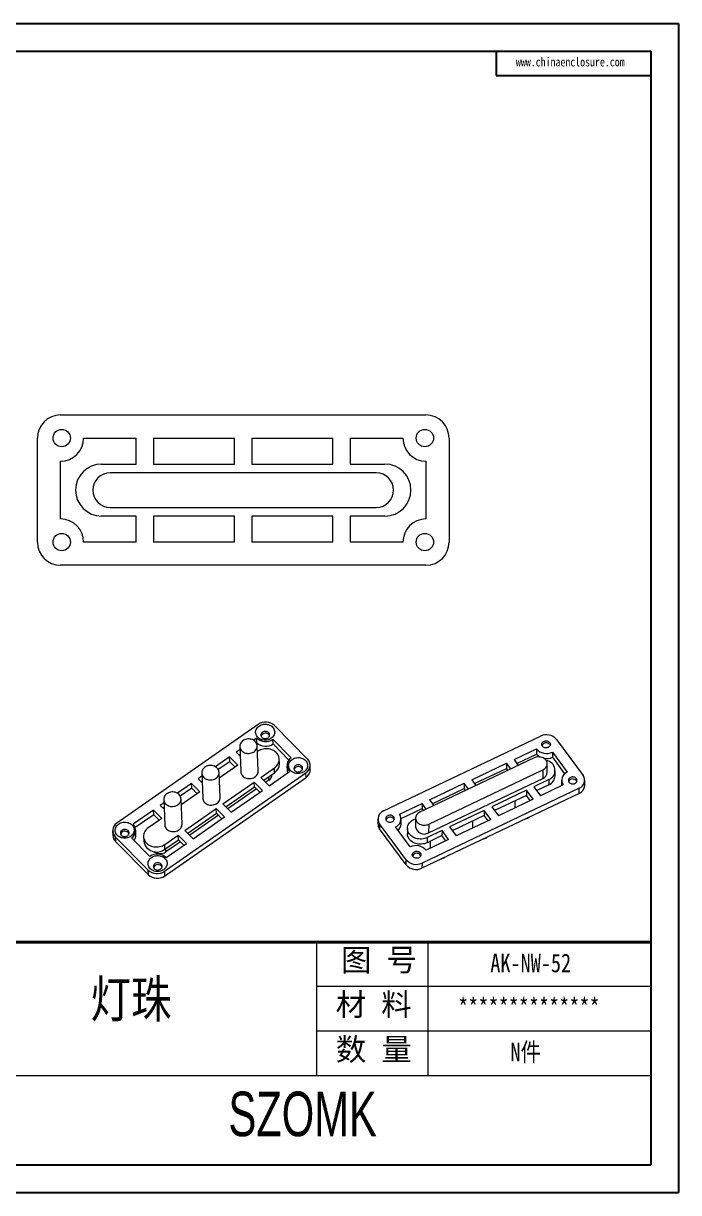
# Model space of a CAD drawing. Header units: inches. Extents: x 1848 to 4019, y 409 to 905.
# Drawn here: x 3962.8 to 4019.4, y 409.6 to 510.8 of the extents above; entities that cross this region are included whole.
import ezdxf

# ---------------------------------------------------------------- set-up
doc = ezdxf.new("R2010")
doc.units = ezdxf.units.IN
doc.layers.add('文字', color=81, linetype='Continuous')
doc.layers.add('粗实线', color=7, linetype='Continuous', lineweight=30)
doc.layers.add('细实线', color=3, linetype='Continuous', lineweight=9)
doc.styles.get("Standard").update_dxf_attribs({"font": 'txt', "bigfont": 'gbcbig.shx'})
doc.styles.add('宋体', font='', dxfattribs={"width": 0.8, "height": 3.5})
doc.styles.add('长仿宋', font='', dxfattribs={"width": 0.7, "height": 4})
doc.styles.get('宋体').set_extended_font_data('SimSun')
doc.styles.get('长仿宋').set_extended_font_data('SimSun')

msp = doc.modelspace()

# ---------------------------------------------------------------- linework, layer by layer
for p, q in [((3876.389, 510.762), (4019.445, 510.762)), ((4019.445, 510.762), (4019.445, 409.611)), ((3880.091, 508.354), (4017.037, 508.354)), ((4003.657, 508.354), (4003.657, 506.263)), ((4017.037, 508.354), (4017.037, 412.02)), ((4003.657, 506.263), (4017.037, 506.263)), ((3880.091, 412.02), (4017.037, 412.02)), ((3876.389, 409.611), (4019.445, 409.611))]:
    msp.add_line(p, q)
at = {"color": 7, "linetype": 'Continuous', "lineweight": 15}
for p, q in [((3966.004, 476.889), (3997.604, 476.889)), ((3964.004, 465.889), (3964.004, 474.889)), ((3968.004, 474.889), (3972.554, 474.889)), ((3972.554, 472.639), (3972.554, 474.889)), ((3974.054, 474.889), (3974.054, 472.639)), ((3974.054, 474.889), (3981.054, 474.889)), ((3981.054, 472.639), (3981.054, 474.889)), ((3982.554, 474.889), (3982.554, 472.639)), ((3982.554, 474.889), (3989.554, 474.889)), ((3989.554, 472.639), (3989.554, 474.889)), ((3991.054, 474.889), (3991.054, 472.639)), ((3991.054, 474.889), (3995.604, 474.889)), ((3999.604, 474.889), (3999.604, 465.889)), ((3966.004, 467.889), (3966.004, 472.889)), ((3969.554, 472.639), (3972.554, 472.639)), ((3974.054, 472.639), (3981.054, 472.639)), ((3982.554, 472.639), (3989.554, 472.639)), ((3991.054, 472.639), (3994.054, 472.639)), ((3997.604, 472.889), (3997.604, 467.889)), ((3993.304, 471.889), (3970.304, 471.889)), ((3970.304, 468.889), (3993.304, 468.889)), ((3972.554, 468.139), (3969.554, 468.139)), ((3972.554, 465.889), (3972.554, 468.139)), ((3974.054, 468.139), (3974.054, 465.889)), ((3981.054, 468.139), (3974.054, 468.139)), ((3981.054, 465.889), (3981.054, 468.139)), ((3989.554, 468.139), (3982.554, 468.139)), ((3982.554, 468.139), (3982.554, 465.889)), ((3989.554, 465.889), (3989.554, 468.139)), ((3994.054, 468.139), (3991.054, 468.139)), ((3991.054, 468.139), (3991.054, 465.889)), ((3972.554, 465.889), (3968.004, 465.889)), ((3981.054, 465.889), (3974.054, 465.889)), ((3989.554, 465.889), (3982.554, 465.889)), ((3995.604, 465.889), (3991.054, 465.889)), ((3997.604, 463.889), (3966.004, 463.889)), ((3983.101, 450.115), (3970.876, 441.583)), ((3987.357, 447.123), (3984.508, 450.013)), ((3981.502, 448.205), (3981.585, 446.028)), ((3982.961, 448.933), (3982.694, 448.747)), ((3982.976, 448.525), (3982.937, 448.497)), ((3982.976, 448.525), (3982.961, 448.933)), ((3983.084, 446.086), (3983.001, 448.262)), ((3985.95, 447.225), (3984.368, 448.831)), ((3984.383, 448.423), (3984.368, 448.831)), ((3985.75, 447.037), (3984.383, 448.423)), ((3993.937, 442.632), (4007.517, 449.103)), ((4008.887, 448.819), (4011.188, 445.698)), ((3980.62, 447.299), (3979.405, 446.452)), ((3980.62, 447.299), (3981.332, 446.577)), ((3980.636, 446.891), (3980.62, 447.299)), ((3981.513, 447.922), (3981.2, 447.704)), ((3981.534, 447.366), (3981.2, 447.704)), ((3981.528, 447.514), (3981.445, 447.456)), ((3983.073, 447.792), (3983.02, 447.755)), ((3984.925, 446.704), (3984.91, 447.113)), ((4006.952, 447.23), (3997.068, 442.52)), ((4005.213, 447.068), (4007.169, 448)), ((4005.455, 446.74), (4007.165, 447.555)), ((4007.169, 448), (4007.165, 447.555)), ((4008.539, 447.716), (4008.536, 447.271)), ((4008.536, 447.271), (4009.593, 445.837)), ((4008.539, 447.716), (4009.817, 445.982)), ((3980.636, 446.891), (3979.648, 446.202)), ((3981.332, 446.577), (3979.732, 445.46)), ((3980.636, 446.891), (3981.103, 446.417)), ((3983.337, 445.537), (3984.498, 446.347)), ((3984.513, 445.939), (3984.498, 446.347)), ((3985.584, 446.545), (3985.6, 446.137)), ((3987.598, 446.213), (3987.583, 446.621)), ((3997.835, 441.479), (4007.719, 446.189)), ((4001.56, 445.327), (4004.569, 446.761)), ((4001.802, 444.999), (4004.565, 446.316)), ((4004.569, 446.761), (4004.565, 446.316)), ((4004.688, 446.151), (4004.565, 446.316)), ((4004.932, 446.267), (4004.569, 446.761)), ((4005.213, 447.068), (4005.577, 446.574)), ((4007.719, 446.189), (4007.714, 445.448)), ((4008.08, 445.963), (4008.085, 446.704)), ((4008.774, 445.67), (4008.777, 446.114)), ((3974.991, 437.409), (3987.217, 445.941)), ((3975.006, 437.001), (3987.232, 445.533)), ((3978.224, 445.627), (3977.912, 445.409)), ((3978.246, 445.071), (3977.912, 445.409)), ((3978.24, 445.219), (3978.156, 445.161)), ((3978.213, 445.91), (3978.297, 443.733)), ((3979.796, 443.791), (3979.712, 445.967)), ((3980.048, 443.242), (3982.757, 445.132)), ((3982.757, 445.132), (3983.469, 444.41)), ((3982.772, 444.724), (3982.757, 445.132)), ((3984.049, 444.815), (3983.337, 445.537)), ((3983.582, 445.289), (3984.513, 445.939)), ((3984.012, 445.297), (3983.752, 445.116)), ((3984.049, 444.815), (3985.81, 446.043)), ((3987.232, 445.533), (3987.217, 445.941)), ((3997.83, 440.738), (4007.714, 445.448)), ((4001.56, 445.327), (4001.924, 444.834)), ((4008.228, 445.342), (4006.938, 444.728)), ((4008.228, 445.342), (4008.224, 444.897)), ((4009.328, 445.296), (4009.325, 444.851)), ((4011.325, 444.837), (4011.328, 445.282)), ((3977.331, 445.004), (3976.117, 444.157)), ((3977.347, 444.596), (3976.359, 443.907)), ((3978.044, 444.282), (3976.443, 443.165)), ((3977.331, 445.004), (3978.044, 444.282)), ((3977.347, 444.596), (3977.331, 445.004)), ((3977.347, 444.596), (3977.815, 444.122)), ((3980.293, 442.994), (3982.772, 444.724)), ((3982.943, 444.551), (3980.464, 442.821)), ((3980.761, 442.52), (3983.469, 444.41)), ((3982.772, 444.724), (3983.24, 444.25)), ((4010.836, 444.151), (3997.256, 437.68)), ((4010.839, 444.595), (3997.26, 438.124)), ((3997.908, 443.587), (4000.916, 445.02)), ((3998.149, 443.259), (4000.913, 444.576)), ((4000.916, 445.02), (4000.913, 444.576)), ((4001.035, 444.41), (4000.913, 444.576)), ((4001.28, 444.527), (4000.916, 445.02)), ((4006.294, 444.42), (4003.286, 442.987)), ((4006.294, 444.42), (4006.291, 443.976)), ((4006.869, 443.64), (4006.294, 444.42)), ((4006.938, 444.728), (4007.513, 443.947)), ((4008.224, 444.897), (4007.18, 444.4)), ((4009.469, 444.879), (4007.513, 443.947)), ((4009.325, 444.851), (4009.326, 444.811)), ((4010.836, 444.151), (4010.839, 444.595)), ((3974.936, 443.332), (3974.623, 443.114)), ((3974.957, 442.776), (3974.623, 443.114)), ((3974.925, 443.615), (3975.008, 441.438)), ((3976.507, 441.496), (3976.424, 443.672)), ((3980.761, 442.52), (3980.048, 443.242)), ((3995.308, 442.348), (3997.263, 443.28)), ((3997.263, 443.28), (3997.26, 442.835)), ((3997.627, 442.786), (3997.263, 443.28)), ((3997.908, 443.587), (3998.271, 443.093)), ((4006.291, 443.976), (4003.527, 442.659)), ((4006.869, 443.64), (4003.861, 442.207)), ((4005.278, 443.493), (4005.274, 442.88)), ((4006.624, 443.524), (4006.291, 443.976)), ((3974.043, 442.709), (3972.282, 441.481)), ((3974.058, 442.301), (3972.467, 441.191)), ((3974.043, 442.709), (3974.755, 441.987)), ((3974.058, 442.301), (3974.043, 442.709)), ((3974.058, 442.301), (3974.526, 441.827)), ((3974.951, 442.924), (3974.868, 442.866)), ((3976.76, 440.947), (3979.468, 442.837)), ((3977.005, 440.699), (3979.484, 442.429)), ((3979.654, 442.256), (3977.175, 440.526)), ((3977.472, 440.225), (3980.18, 442.115)), ((3979.468, 442.837), (3980.18, 442.115)), ((3979.484, 442.429), (3979.468, 442.837)), ((3979.484, 442.429), (3979.951, 441.955)), ((3995.447, 441.971), (3997.26, 442.835)), ((3997.382, 442.669), (3997.26, 442.835)), ((4002.641, 442.68), (3999.633, 441.246)), ((4002.638, 442.235), (3999.874, 440.918)), ((4002.641, 442.68), (4002.638, 442.235)), ((4002.971, 441.783), (4002.638, 442.235)), ((4003.216, 441.9), (4002.641, 442.68)), ((4003.286, 442.987), (4003.861, 442.207)), ((3974.755, 441.987), (3973.594, 441.177)), ((3993.448, 441.945), (3993.445, 441.501)), ((3993.589, 441.529), (3993.586, 441.084)), ((3995.886, 437.963), (3993.586, 441.084)), ((3995.889, 438.408), (3993.589, 441.529)), ((3996.237, 439.511), (3994.959, 441.245)), ((3995.445, 441.487), (3995.448, 441.931)), ((3995.999, 441.113), (3995.996, 440.668)), ((3996.549, 441.885), (3996.701, 441.958)), ((3996.701, 442.005), (3996.696, 441.264)), ((3997.835, 441.479), (3997.83, 440.738)), ((3999.633, 441.246), (4000.208, 440.466)), ((4003.216, 441.9), (4000.208, 440.466)), ((4001.625, 441.753), (4001.621, 441.139)), ((3970.509, 440.903), (3970.525, 440.495)), ((3970.735, 440.401), (3973.584, 437.511)), ((3970.735, 440.401), (3970.75, 439.993)), ((3972.142, 440.299), (3973.725, 438.693)), ((3972.524, 440.571), (3972.508, 440.979)), ((3973.182, 440.412), (3973.198, 440.004)), ((3975.019, 439.732), (3976.18, 440.542)), ((3975.034, 439.324), (3976.195, 440.134)), ((3976.18, 440.542), (3976.892, 439.82)), ((3976.195, 440.134), (3976.18, 440.542)), ((3976.195, 440.134), (3976.663, 439.66)), ((3977.472, 440.225), (3976.76, 440.947)), ((3999.563, 440.159), (3997.608, 439.227)), ((3998.985, 440.495), (3997.696, 439.88)), ((3997.699, 440.325), (3997.696, 439.88)), ((3998.988, 440.939), (3997.699, 440.325)), ((3997.972, 440.012), (3997.968, 439.399)), ((3998.988, 440.939), (3998.985, 440.495)), ((3999.318, 440.042), (3998.985, 440.495)), ((3999.563, 440.159), (3998.988, 440.939)), ((3970.75, 439.993), (3973.599, 437.103)), ((3975.034, 439.324), (3975.019, 439.732)), ((3976.366, 439.961), (3975.113, 439.087)), ((3975.131, 438.591), (3976.892, 439.82)), ((3995.886, 437.963), (3995.889, 438.408)), ((3997.26, 438.124), (3997.256, 437.68)), ((3973.599, 437.103), (3973.584, 437.511)), ((3974.991, 437.409), (3975.006, 437.001))]:
    msp.add_line(p, q, dxfattribs=at)
at = {"color": 8, "linetype": 'Continuous', "lineweight": 15}
for p, q in [((3984.012, 445.297), (3984.001, 445.581)), ((3975.113, 439.087), (3975.102, 439.371))]:
    msp.add_line(p, q, dxfattribs=at)
at = {"color": 7, "linetype": 'Continuous', "lineweight": 15, "flags": 128}
for points in [[(3984.334, 449.891), (3984.397, 449.818), (3984.448, 449.739), (3984.485, 449.655), (3984.51, 449.567), (3984.52, 449.477), (3984.517, 449.386), (3984.499, 449.297), (3984.467, 449.21), (3984.423, 449.127), (3984.366, 449.049), (3984.297, 448.979), (3984.218, 448.916), (3984.13, 448.862), (3984.035, 448.819), (3983.934, 448.786), (3983.829, 448.764), (3983.722, 448.754), (3983.614, 448.756), (3983.507, 448.77), (3983.404, 448.795), (3983.306, 448.832), (3983.214, 448.878), (3983.131, 448.935), (3983.057, 449), (3982.995, 449.073), (3982.944, 449.153), (3982.906, 449.237), (3982.882, 449.325), (3982.871, 449.415), (3982.875, 449.505), (3982.893, 449.595), (3982.924, 449.682), (3982.969, 449.765), (3983.026, 449.842), (3983.095, 449.913), (3983.174, 449.976), (3983.261, 450.029), (3983.357, 450.073), (3983.458, 450.106), (3983.563, 450.127), (3983.67, 450.137), (3983.778, 450.135), (3983.884, 450.122), (3983.988, 450.097), (3984.086, 450.06), (3984.177, 450.013), (3984.261, 449.957), (3984.334, 449.891)], [(3983.995, 449.404), (3983.943, 449.447), (3983.882, 449.48), (3983.815, 449.503), (3983.742, 449.514), (3983.669, 449.514), (3983.597, 449.501), (3983.529, 449.477), (3983.468, 449.442), (3983.416, 449.398), (3983.375, 449.346), (3983.347, 449.289), (3983.332, 449.228), (3983.332, 449.166), (3983.346, 449.106), (3983.374, 449.049), (3983.415, 448.999), (3983.467, 448.955), (3983.528, 448.922), (3983.596, 448.899), (3983.668, 448.888), (3983.741, 448.888), (3983.813, 448.901), (3983.881, 448.925), (3983.943, 448.96), (3983.995, 449.004), (3984.036, 449.056), (3984.064, 449.113), (3984.078, 449.174), (3984.078, 449.236), (3984.064, 449.296), (3984.036, 449.353), (3983.995, 449.404)], [(3982.832, 448.639), (3982.762, 448.7), (3982.682, 448.754), (3982.595, 448.797), (3982.501, 448.83), (3982.402, 448.852), (3982.301, 448.862), (3982.198, 448.861), (3982.097, 448.848), (3981.998, 448.823), (3981.905, 448.788), (3981.817, 448.742), (3981.738, 448.686), (3981.669, 448.623), (3981.61, 448.552), (3981.563, 448.475), (3981.529, 448.394), (3981.508, 448.309), (3981.502, 448.223), (3981.509, 448.138), (3981.53, 448.054), (3981.565, 447.974), (3981.612, 447.898), (3981.671, 447.829), (3981.741, 447.767), (3981.821, 447.714), (3981.908, 447.67), (3982.002, 447.637), (3982.101, 447.616), (3982.202, 447.605), (3982.305, 447.607), (3982.406, 447.62), (3982.505, 447.644), (3982.598, 447.68), (3982.686, 447.725), (3982.765, 447.781), (3982.834, 447.844), (3982.893, 447.915), (3982.94, 447.992), (3982.974, 448.074), (3982.995, 448.158), (3983.001, 448.244), (3982.994, 448.329), (3982.973, 448.413), (3982.938, 448.494), (3982.891, 448.569), (3982.832, 448.639)], [(4007.663, 448.235), (4007.632, 448.289), (4007.614, 448.347), (4007.611, 448.406), (4007.622, 448.464), (4007.647, 448.52), (4007.685, 448.57), (4007.734, 448.614), (4007.793, 448.649), (4007.86, 448.674), (4007.931, 448.688), (4008.005, 448.69), (4008.077, 448.681), (4008.147, 448.661), (4008.209, 448.63), (4008.264, 448.59), (4008.307, 448.542), (4008.339, 448.489), (4008.356, 448.431), (4008.359, 448.372), (4008.348, 448.314), (4008.323, 448.258), (4008.285, 448.207), (4008.236, 448.164), (4008.177, 448.129), (4008.11, 448.104), (4008.039, 448.09), (4007.965, 448.087), (4007.893, 448.096), (4007.824, 448.117), (4007.761, 448.147), (4007.706, 448.188), (4007.663, 448.235)], [(4008.306, 448.365), (4008.337, 448.311), (4008.343, 448.297)], [(3984.498, 446.347), (3984.591, 446.42), (3984.674, 446.5), (3984.745, 446.588), (3984.805, 446.682), (3984.852, 446.781), (3984.885, 446.884), (3984.905, 446.988), (3984.91, 447.094), (3984.902, 447.2), (3984.879, 447.303), (3984.842, 447.404), (3984.793, 447.501), (3984.73, 447.592), (3984.656, 447.677), (3984.571, 447.754), (3984.476, 447.823), (3984.372, 447.882), (3984.261, 447.93), (3984.144, 447.968), (3984.022, 447.995), (3983.897, 448.01), (3983.771, 448.013), (3983.646, 448.004), (3983.522, 447.984), (3983.401, 447.952), (3983.285, 447.909), (3983.175, 447.855), (3983.073, 447.792)], [(3987.183, 447.002), (3987.246, 446.929), (3987.297, 446.85), (3987.334, 446.765), (3987.359, 446.677), (3987.369, 446.587), (3987.366, 446.497), (3987.348, 446.407), (3987.316, 446.32), (3987.272, 446.237), (3987.215, 446.16), (3987.146, 446.089), (3987.067, 446.027), (3986.979, 445.973), (3986.884, 445.929), (3986.783, 445.896), (3986.678, 445.875), (3986.571, 445.865), (3986.463, 445.867), (3986.356, 445.88), (3986.253, 445.906), (3986.155, 445.942), (3986.063, 445.989), (3985.98, 446.045), (3985.906, 446.111), (3985.844, 446.184), (3985.793, 446.263), (3985.755, 446.347), (3985.731, 446.435), (3985.72, 446.525), (3985.724, 446.616), (3985.742, 446.705), (3985.773, 446.792), (3985.818, 446.875), (3985.875, 446.953), (3985.944, 447.023), (3986.022, 447.086), (3986.11, 447.14), (3986.206, 447.183), (3986.307, 447.216), (3986.412, 447.238), (3986.519, 447.248), (3986.627, 447.246), (3986.733, 447.232), (3986.836, 447.207), (3986.935, 447.171), (3987.026, 447.124), (3987.11, 447.067), (3987.183, 447.002)], [(4007.719, 446.189), (4007.803, 446.236), (4007.878, 446.291), (4007.944, 446.355), (4007.998, 446.425), (4008.04, 446.5), (4008.068, 446.579), (4008.083, 446.66), (4008.084, 446.743), (4008.071, 446.825), (4008.044, 446.904), (4008.005, 446.98), (4007.952, 447.051), (4007.888, 447.116), (4007.814, 447.173), (4007.731, 447.221), (4007.641, 447.26), (4007.545, 447.289), (4007.445, 447.307), (4007.343, 447.313), (4007.241, 447.309), (4007.14, 447.293), (4007.043, 447.267), (4006.952, 447.23)], [(3979.543, 446.344), (3979.473, 446.405), (3979.394, 446.459), (3979.306, 446.502), (3979.212, 446.535), (3979.113, 446.557), (3979.012, 446.567), (3978.91, 446.566), (3978.808, 446.553), (3978.71, 446.528), (3978.616, 446.493), (3978.529, 446.447), (3978.45, 446.391), (3978.38, 446.328), (3978.321, 446.257), (3978.274, 446.18), (3978.24, 446.099), (3978.22, 446.014), (3978.213, 445.928), (3978.22, 445.843), (3978.241, 445.759), (3978.276, 445.679), (3978.323, 445.603), (3978.383, 445.534), (3978.453, 445.472), (3978.532, 445.419), (3978.62, 445.375), (3978.714, 445.342), (3978.812, 445.321), (3978.914, 445.31), (3979.016, 445.312), (3979.118, 445.325), (3979.216, 445.349), (3979.31, 445.385), (3979.397, 445.431), (3979.476, 445.486), (3979.546, 445.549), (3979.605, 445.62), (3979.652, 445.697), (3979.686, 445.779), (3979.706, 445.863), (3979.713, 445.949), (3979.705, 446.034), (3979.684, 446.118), (3979.65, 446.199), (3979.603, 446.274), (3979.543, 446.344)], [(3981.585, 446.028), (3981.592, 445.961), (3981.613, 445.877), (3981.648, 445.797), (3981.695, 445.721), (3981.754, 445.652), (3981.824, 445.59), (3981.904, 445.537), (3981.992, 445.494), (3982.086, 445.461), (3982.184, 445.439), (3982.286, 445.429), (3982.388, 445.43), (3982.489, 445.443), (3982.588, 445.468), (3982.681, 445.503), (3982.769, 445.549), (3982.848, 445.604), (3982.918, 445.668), (3982.976, 445.739), (3983.023, 445.816), (3983.057, 445.897), (3983.078, 445.982), (3983.085, 446.067), (3983.084, 446.086)], [(3986.844, 446.514), (3986.792, 446.557), (3986.731, 446.591), (3986.664, 446.614), (3986.591, 446.625), (3986.518, 446.624), (3986.446, 446.611), (3986.378, 446.587), (3986.317, 446.552), (3986.265, 446.508), (3986.224, 446.456), (3986.196, 446.399), (3986.181, 446.339), (3986.181, 446.277), (3986.195, 446.217), (3986.223, 446.16), (3986.264, 446.109), (3986.316, 446.066), (3986.377, 446.032), (3986.445, 446.009), (3986.517, 445.998), (3986.59, 445.999), (3986.662, 446.011), (3986.73, 446.036), (3986.792, 446.071), (3986.844, 446.115), (3986.885, 446.166), (3986.913, 446.224), (3986.927, 446.284), (3986.927, 446.346), (3986.913, 446.406), (3986.885, 446.463), (3986.844, 446.514)], [(4009.963, 445.115), (4010.006, 445.067), (4010.061, 445.027), (4010.124, 444.996), (4010.193, 444.976), (4010.265, 444.967), (4010.339, 444.969), (4010.41, 444.983), (4010.477, 445.008), (4010.536, 445.043), (4010.586, 445.087), (4010.624, 445.137), (4010.649, 445.193), (4010.66, 445.251), (4010.656, 445.311), (4010.639, 445.368), (4010.607, 445.422), (4010.564, 445.47), (4010.51, 445.51), (4010.447, 445.54), (4010.378, 445.561), (4010.305, 445.57), (4010.231, 445.567), (4010.16, 445.553), (4010.094, 445.528), (4010.034, 445.493), (4009.985, 445.45), (4009.947, 445.399), (4009.922, 445.344), (4009.911, 445.285), (4009.914, 445.226), (4009.932, 445.168), (4009.963, 445.115)], [(4010.606, 445.244), (4010.637, 445.19), (4010.643, 445.177)], [(3976.255, 444.049), (3976.185, 444.11), (3976.105, 444.164), (3976.017, 444.207), (3975.923, 444.24), (3975.825, 444.262), (3975.723, 444.272), (3975.621, 444.271), (3975.52, 444.258), (3975.421, 444.233), (3975.327, 444.198), (3975.24, 444.152), (3975.161, 444.096), (3975.091, 444.033), (3975.033, 443.962), (3974.986, 443.885), (3974.952, 443.804), (3974.931, 443.719), (3974.924, 443.633), (3974.932, 443.548), (3974.953, 443.464), (3974.987, 443.384), (3975.035, 443.308), (3975.094, 443.239), (3975.164, 443.177), (3975.244, 443.124), (3975.331, 443.08), (3975.425, 443.047), (3975.524, 443.026), (3975.625, 443.015), (3975.728, 443.017), (3975.829, 443.03), (3975.927, 443.054), (3976.021, 443.09), (3976.108, 443.136), (3976.188, 443.191), (3976.257, 443.254), (3976.316, 443.325), (3976.363, 443.402), (3976.397, 443.484), (3976.417, 443.568), (3976.424, 443.654), (3976.417, 443.739), (3976.396, 443.823), (3976.361, 443.904), (3976.314, 443.979), (3976.255, 444.049)], [(3978.297, 443.733), (3978.304, 443.666), (3978.325, 443.582), (3978.359, 443.502), (3978.406, 443.426), (3978.466, 443.357), (3978.536, 443.295), (3978.615, 443.242), (3978.703, 443.199), (3978.797, 443.166), (3978.896, 443.144), (3978.997, 443.134), (3979.099, 443.135), (3979.201, 443.148), (3979.299, 443.173), (3979.393, 443.208), (3979.48, 443.254), (3979.559, 443.309), (3979.629, 443.373), (3979.688, 443.444), (3979.735, 443.521), (3979.769, 443.602), (3979.789, 443.687), (3979.796, 443.772), (3979.796, 443.791)], [(3994.813, 442.112), (3994.77, 442.16), (3994.716, 442.2), (3994.653, 442.231), (3994.584, 442.251), (3994.511, 442.26), (3994.437, 442.258), (3994.366, 442.244), (3994.299, 442.219), (3994.24, 442.184), (3994.191, 442.14), (3994.153, 442.09), (3994.128, 442.034), (3994.117, 441.975), (3994.12, 441.916), (3994.138, 441.859), (3994.169, 441.805), (3994.212, 441.757), (3994.267, 441.717), (3994.33, 441.687), (3994.399, 441.666), (3994.471, 441.657), (3994.545, 441.66), (3994.616, 441.674), (3994.683, 441.699), (3994.742, 441.734), (3994.792, 441.777), (3994.83, 441.828), (3994.855, 441.883), (3994.866, 441.942), (3994.862, 442.001), (3994.845, 442.059), (3994.813, 442.112)], [(3997.068, 442.52), (3996.984, 442.473), (3996.908, 442.417), (3996.843, 442.354), (3996.789, 442.284), (3996.747, 442.209), (3996.719, 442.13), (3996.704, 442.048), (3996.703, 441.966), (3996.716, 441.884), (3996.742, 441.804), (3996.782, 441.728), (3996.834, 441.657), (3996.898, 441.593), (3996.972, 441.536), (3997.055, 441.487), (3997.146, 441.449), (3997.242, 441.42), (3997.342, 441.402), (3997.444, 441.395), (3997.546, 441.4), (3997.647, 441.416), (3997.743, 441.442), (3997.835, 441.479)], [(3972.186, 441.413), (3972.248, 441.34), (3972.299, 441.261), (3972.337, 441.177), (3972.361, 441.089), (3972.372, 440.999), (3972.368, 440.908), (3972.35, 440.819), (3972.319, 440.732), (3972.274, 440.649), (3972.217, 440.571), (3972.149, 440.501), (3972.07, 440.438), (3971.982, 440.385), (3971.887, 440.341), (3971.786, 440.308), (3971.681, 440.286), (3971.573, 440.276), (3971.465, 440.278), (3971.359, 440.292), (3971.256, 440.317), (3971.157, 440.354), (3971.066, 440.4), (3970.983, 440.457), (3970.909, 440.522), (3970.846, 440.595), (3970.796, 440.675), (3970.758, 440.759), (3970.733, 440.847), (3970.723, 440.937), (3970.727, 441.027), (3970.744, 441.117), (3970.776, 441.204), (3970.821, 441.287), (3970.878, 441.364), (3970.946, 441.435), (3971.025, 441.498), (3971.113, 441.551), (3971.208, 441.595), (3971.309, 441.628), (3971.414, 441.649), (3971.522, 441.659), (3971.629, 441.657), (3971.736, 441.644), (3971.839, 441.619), (3971.937, 441.582), (3972.029, 441.535), (3972.112, 441.479), (3972.186, 441.413)], [(3971.847, 440.926), (3971.795, 440.969), (3971.734, 441.002), (3971.666, 441.025), (3971.594, 441.036), (3971.521, 441.036), (3971.448, 441.023), (3971.38, 440.999), (3971.319, 440.964), (3971.267, 440.92), (3971.226, 440.868), (3971.198, 440.811), (3971.184, 440.75), (3971.184, 440.688), (3971.198, 440.628), (3971.226, 440.571), (3971.267, 440.521), (3971.318, 440.477), (3971.379, 440.444), (3971.447, 440.421), (3971.519, 440.41), (3971.593, 440.41), (3971.665, 440.423), (3971.733, 440.447), (3971.794, 440.482), (3971.846, 440.526), (3971.887, 440.578), (3971.915, 440.635), (3971.93, 440.696), (3971.93, 440.758), (3971.916, 440.818), (3971.888, 440.875), (3971.847, 440.926)], [(3973.594, 441.177), (3973.501, 441.104), (3973.419, 441.024), (3973.347, 440.936), (3973.287, 440.842), (3973.24, 440.743), (3973.207, 440.641), (3973.187, 440.536), (3973.182, 440.43), (3973.191, 440.325), (3973.213, 440.221), (3973.25, 440.12), (3973.299, 440.023), (3973.362, 439.932), (3973.436, 439.847), (3973.521, 439.77), (3973.616, 439.702), (3973.72, 439.643), (3973.831, 439.594), (3973.948, 439.556), (3974.07, 439.529), (3974.195, 439.514), (3974.321, 439.511), (3974.447, 439.52), (3974.571, 439.54), (3974.691, 439.572), (3974.807, 439.615), (3974.917, 439.669), (3975.019, 439.732)], [(3975.008, 441.438), (3975.015, 441.371), (3975.036, 441.287), (3975.071, 441.207), (3975.118, 441.131), (3975.177, 441.062), (3975.247, 441), (3975.327, 440.947), (3975.414, 440.904), (3975.508, 440.871), (3975.607, 440.849), (3975.708, 440.839), (3975.811, 440.84), (3975.912, 440.853), (3976.011, 440.878), (3976.104, 440.913), (3976.192, 440.959), (3976.271, 441.014), (3976.34, 441.078), (3976.399, 441.149), (3976.446, 441.226), (3976.48, 441.307), (3976.501, 441.392), (3976.507, 441.477), (3976.507, 441.496)], [(3994.812, 441.934), (3994.843, 441.881), (3994.849, 441.867)], [(3997.699, 440.325), (3997.587, 440.278), (3997.469, 440.242), (3997.347, 440.216), (3997.222, 440.202), (3997.096, 440.199), (3996.971, 440.208), (3996.847, 440.227), (3996.726, 440.258), (3996.611, 440.3), (3996.502, 440.351), (3996.401, 440.412), (3996.309, 440.482), (3996.227, 440.56), (3996.157, 440.644), (3996.099, 440.734), (3996.053, 440.829), (3996.021, 440.928), (3996.003, 441.028), (3995.999, 441.13), (3996.009, 441.231), (3996.034, 441.331), (3996.071, 441.428), (3996.123, 441.52), (3996.186, 441.608), (3996.262, 441.689), (3996.348, 441.763), (3996.444, 441.829), (3996.549, 441.885)], [(3971.922, 440.655), (3971.894, 440.711), (3971.853, 440.762)], [(3997.696, 439.88), (3997.584, 439.833), (3997.466, 439.797), (3997.344, 439.772), (3997.219, 439.758), (3997.093, 439.755), (3996.967, 439.763), (3996.844, 439.783), (3996.723, 439.814), (3996.608, 439.855), (3996.499, 439.907), (3996.398, 439.968), (3996.306, 440.038), (3996.224, 440.115), (3996.154, 440.2), (3996.096, 440.29), (3996.05, 440.385), (3996.018, 440.483), (3996, 440.584), (3995.996, 440.668)], [(3997.114, 438.992), (3997.145, 438.938), (3997.162, 438.88), (3997.166, 438.821), (3997.155, 438.763), (3997.13, 438.707), (3997.092, 438.657), (3997.042, 438.613), (3996.983, 438.578), (3996.916, 438.553), (3996.845, 438.539), (3996.772, 438.536), (3996.699, 438.546), (3996.63, 438.566), (3996.567, 438.597), (3996.513, 438.637), (3996.469, 438.684), (3996.438, 438.738), (3996.42, 438.796), (3996.417, 438.855), (3996.428, 438.913), (3996.453, 438.969), (3996.491, 439.02), (3996.54, 439.063), (3996.6, 439.098), (3996.666, 439.123), (3996.738, 439.137), (3996.811, 439.14), (3996.884, 439.131), (3996.953, 439.11), (3997.016, 439.079), (3997.07, 439.039), (3997.114, 438.992)], [(3975.035, 438.524), (3975.097, 438.451), (3975.148, 438.372), (3975.186, 438.287), (3975.21, 438.199), (3975.221, 438.109), (3975.217, 438.019), (3975.199, 437.929), (3975.168, 437.842), (3975.123, 437.759), (3975.066, 437.682), (3974.997, 437.611), (3974.919, 437.549), (3974.831, 437.495), (3974.736, 437.451), (3974.635, 437.418), (3974.529, 437.397), (3974.422, 437.387), (3974.314, 437.389), (3974.208, 437.402), (3974.105, 437.428), (3974.006, 437.464), (3973.915, 437.511), (3973.832, 437.567), (3973.758, 437.633), (3973.695, 437.706), (3973.645, 437.785), (3973.607, 437.869), (3973.582, 437.957), (3973.572, 438.047), (3973.576, 438.138), (3973.593, 438.227), (3973.625, 438.314), (3973.669, 438.397), (3973.727, 438.475), (3973.795, 438.545), (3973.874, 438.608), (3973.962, 438.662), (3974.057, 438.705), (3974.158, 438.738), (3974.263, 438.76), (3974.371, 438.77), (3974.478, 438.768), (3974.585, 438.754), (3974.688, 438.729), (3974.786, 438.693), (3974.878, 438.646), (3974.961, 438.589), (3975.035, 438.524)], [(3974.696, 438.036), (3974.644, 438.079), (3974.583, 438.113), (3974.515, 438.136), (3974.443, 438.147), (3974.369, 438.146), (3974.297, 438.133), (3974.229, 438.109), (3974.168, 438.074), (3974.116, 438.03), (3974.075, 437.978), (3974.047, 437.921), (3974.033, 437.861), (3974.033, 437.799), (3974.047, 437.739), (3974.075, 437.682), (3974.116, 437.631), (3974.167, 437.588), (3974.228, 437.554), (3974.296, 437.531), (3974.368, 437.52), (3974.442, 437.521), (3974.514, 437.534), (3974.582, 437.558), (3974.643, 437.593), (3974.695, 437.637), (3974.736, 437.688), (3974.764, 437.746), (3974.779, 437.806), (3974.779, 437.868), (3974.765, 437.928), (3974.737, 437.985), (3974.696, 438.036)], [(3997.112, 438.814), (3997.144, 438.76), (3997.149, 438.747)], [(3974.702, 437.873), (3974.743, 437.822), (3974.771, 437.766)]]:
    msp.add_lwpolyline(points, dxfattribs=at)
at = {"color": 7, "linetype": 'Continuous', "lineweight": 15}
for centre in [(3966.104, 474.889), (3997.504, 474.889), (3966.104, 465.889), (3997.504, 465.889)]:
    msp.add_circle(centre, 0.75, dxfattribs=at)
for centre, radius, start, end in [((3966.004, 474.889), 2, 90, 180), ((3997.604, 474.889), 2, 0, 90), ((3966.004, 474.889), 2, 270, 0), ((3997.604, 474.889), 2, 180, 270), ((3969.554, 470.389), 2.25, 90, 270), ((3994.054, 470.389), 2.25, 270, 90), ((3970.304, 470.389), 1.5, 90, 270), ((3993.304, 470.389), 1.5, 270, 90), ((3966.004, 465.889), 2, 0, 90), ((3997.604, 465.889), 2, 90, 180), ((3966.004, 465.889), 2, 180, 270), ((3997.604, 465.889), 2, 270, 0), ((3983.741, 449.189), 1.126, 47.05024, 124.64612), ((3983.714, 448.967), 0.393, 24.97397, 159.40234), ((4008.02, 448.082), 1.138, 40.36218, 116.23251), ((3983.728, 449.755), 1.124, 226.99124, 304.70513), ((3983.743, 449.347), 1.124, 226.99124, 304.70513), ((4007.987, 448.108), 0.409, 38.72927, 151.7178), ((3986.347, 446.579), 0.758, 121.51422, 224.91212), ((3986.822, 446.588), 0.758, 301.42165, 45.00468), ((4007.897, 448.107), 0.916, 217.03468, 241.00794), ((4008.036, 448.737), 1.138, 220.36218, 296.23251), ((4008.028, 448.364), 1.205, 259.29283, 294.95241), ((3984.03, 446.693), 0.895, 302.66832, 0.74995), ((3986.311, 446.165), 0.712, 182.22792, 199.65239), ((3986.563, 446.078), 0.393, 24.97397, 159.40234), ((3986.799, 446.205), 0.799, 302.80778, 0.6105), ((4007.901, 446.133), 0.856, 292.44234, 83.10714), ((3983.678, 445.807), 0.609, 303.19776, 357.56903), ((4007.491, 445.995), 0.59, 292.15895, 356.93427), ((4007.891, 445.716), 0.884, 292.12335, 356.96987), ((4010.064, 445.298), 0.728, 109.85773, 215.09101), ((4010.287, 444.988), 0.409, 38.72927, 151.7178), ((4010.592, 445.28), 0.728, 289.85773, 35.09101), ((4010.536, 444.882), 0.79, 292.32125, 356.77197), ((3994.184, 441.947), 0.728, 109.85773, 215.09101), ((3994.493, 441.678), 0.409, 38.72927, 151.7178), ((3994.712, 441.929), 0.728, 289.85773, 35.09101), ((4006.056, 442.742), 0.803, 283.18698, 307.77128), ((3971.27, 440.937), 0.758, 121.42165, 225.00468), ((3971.745, 440.945), 0.758, 301.51422, 44.91212), ((3994.134, 441.501), 0.689, 180.04383, 217.2321), ((3994.723, 441.505), 0.722, 309.22009, 358.56105), ((3997.444, 441.391), 0.758, 189.65688, 300.60392), ((3971.279, 440.532), 0.755, 182.82498, 225.5669), ((3971.57, 440.479), 0.4, 44.95875, 158.27849), ((3971.771, 440.551), 0.753, 321.24834, 1.55372), ((4002.403, 441.001), 0.803, 283.18698, 307.77128), ((3974.323, 440.222), 1.146, 190.97722, 308.41597), ((3974.632, 439.788), 0.85, 232.04748, 304.50783), ((3996.74, 438.49), 1.138, 40.36218, 116.23251), ((3974.365, 437.769), 1.124, 46.99124, 124.70513), ((3974.419, 437.59), 0.4, 44.95875, 158.27849), ((3996.756, 439.145), 1.138, 220.36218, 296.23251), ((3996.793, 438.558), 0.409, 38.72927, 151.7178), ((3998.75, 439.26), 0.803, 283.18698, 307.77128), ((3974.351, 438.335), 1.126, 227.05024, 304.64612), ((3974.366, 437.925), 1.124, 226.99124, 304.70513), ((3996.752, 438.697), 1.135, 220.23612, 296.35858)]:
    msp.add_arc(centre, radius, start, end, dxfattribs=at)
at = {"layer": '粗实线', "color": 7, "lineweight": 40}
msp.add_line((4017.037, 431.286), (3959.237, 431.286), dxfattribs=at)
at = {"layer": '细实线', "color": 7}
for p, q in [((3988.137, 431.286), (3988.137, 419.726)), ((3997.77, 431.286), (3997.77, 419.807)), ((4017.037, 427.433), (3988.137, 427.433)), ((4017.037, 423.58), (3988.137, 423.58)), ((4017.037, 419.726), (3930.336, 419.726))]:
    msp.add_line(p, q, dxfattribs=at)

# ---------------------------------------------------------------- texts
at = {"layer": '文字', "color": 0, "attachment_point": 1, "style": '宋体'}
for s, insert, char_height, width in [('www.chinaenclosure.com', (4005.381, 507.824), 0.78494, 13.79071), ('{\\H1.111x;AK-NW-52}', (4003.162, 430.28), 1.44501, 16.70594), ('灯珠', (3968.591, 427.96), 3.2111, 41.05319), ('{\\H1.111x;**************}', (4000.382, 426.426), 1.44501, 16.70594), ('{\\H1.111x;N件}', (4004.91, 422.573), 1.44501, 16.70594)]:
    msp.add_mtext(s, dxfattribs=dict(at, insert=insert, char_height=char_height, width=width))
at = {"layer": '粗实线', "insert": (3980.524, 418.347), "char_height": 3.85336, "width": 43.21162, "attachment_point": 1, "style": '长仿宋'}
msp.add_mtext('{\\fSTXinwei|b0|i0|c134|p2;SZOMK}', dxfattribs=at)
at = {"layer": '细实线', "color": 7, "char_height": 1.92668, "attachment_point": 1}
for s, insert, width in [('{\\fSimSun|b0|i0|c134|p54;图 号}', (3990.255, 430.701), 9.6334), ('{\\fSimSun|b0|i0|c134|p54;材 料   }', (3989.799, 426.848), 9.6334), ('{\\fSimSun|b0|i0|c134|p54;数 量}', (3989.808, 422.976), 8.70498)]:
    msp.add_mtext(s, dxfattribs=dict(at, insert=insert, width=width))

doc.saveas('drawing.dxf')
